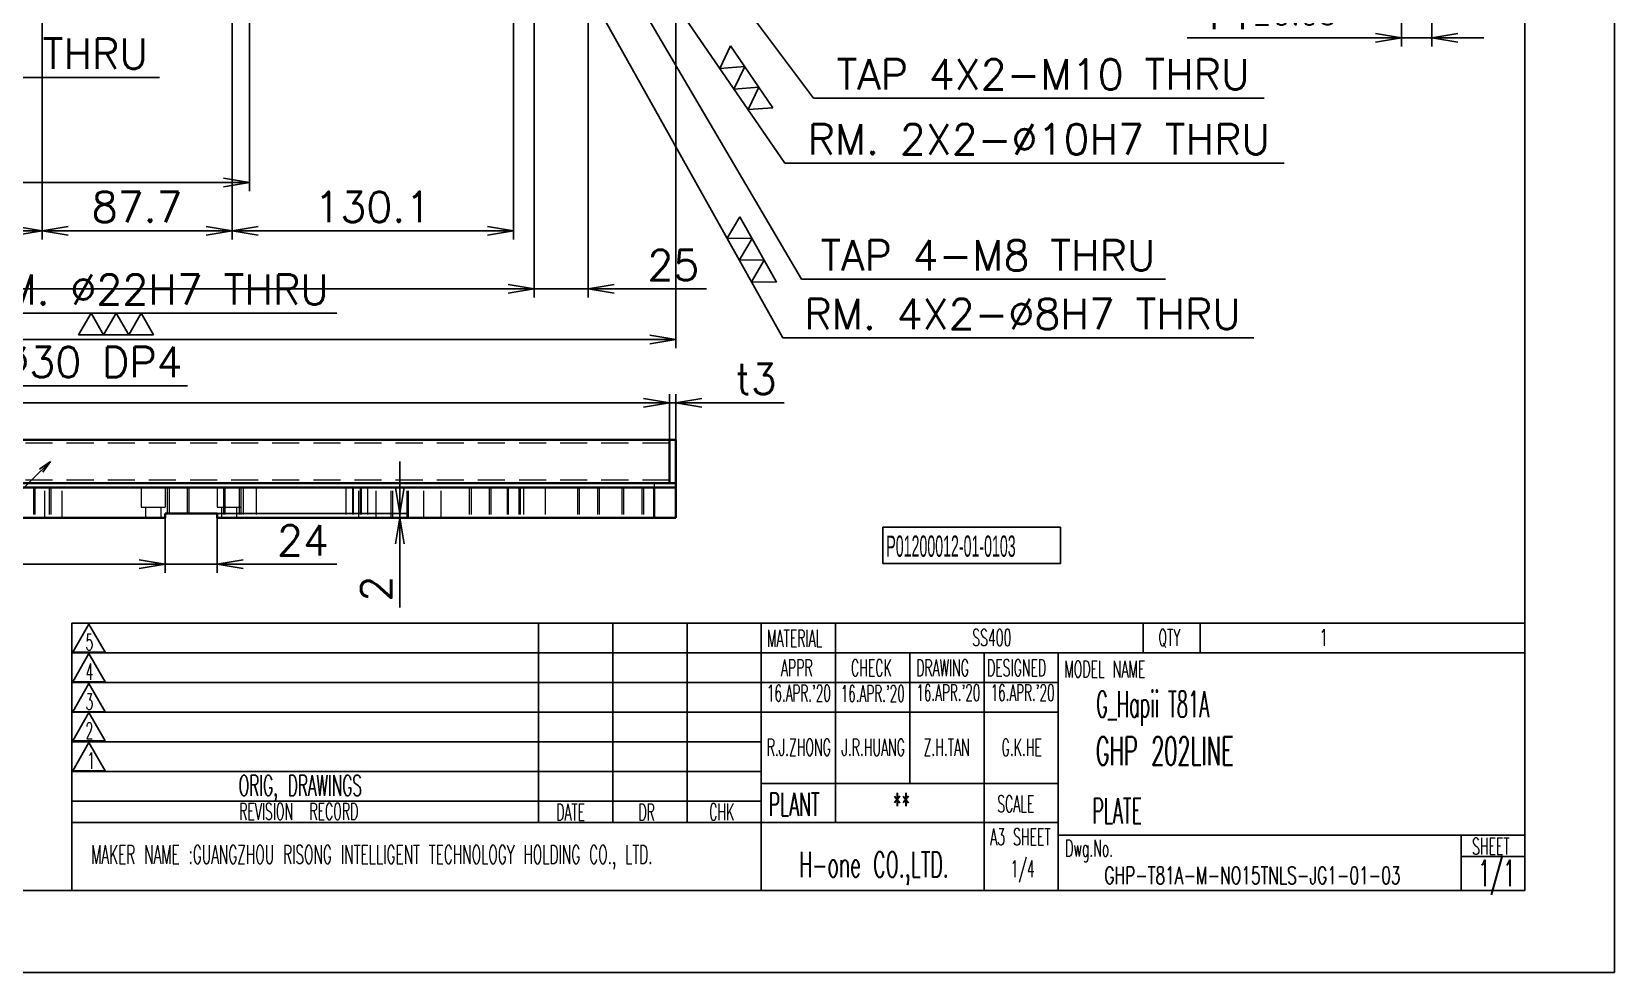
# Model space of a CAD drawing. Header units: millimetres. Extents: x -10155 to 20189, y -25550 to -22580.
# Drawn here: x -218 to 513, y -25548 to -25113 of the extents above; entities that cross this region are included whole.
import ezdxf
from ezdxf.enums import TextEntityAlignment as Align

# ---------------------------------------------------------------- set-up
doc = ezdxf.new("R2010")
doc.units = ezdxf.units.MM
doc.linetypes.add('HIDDEN-HOKUTO', pattern=[3.8, 2.5, -1.3])
doc.layers.add('AM_HID', color=1, linetype='HIDDEN-HOKUTO', lineweight=25)
doc.layers.add('title_frame', color=7, linetype='Continuous')
doc.layers.add('word_dim', color=253, linetype='Continuous')
doc.styles.add('MX_NOTE_STANDARD', font='txt.shx', dxfattribs={"bigfont": 'bigfont.shx'})
doc.styles.get("Standard").update_dxf_attribs({"font": 'romans.shx', "bigfont": 'bigfont.shx'})
doc.dimstyles.new('RS-1-4', dxfattribs={"dimscale": 4, "dimtxt": 3.5, "dimasz": 3, "dimexe": 1, "dimexo": 0, "dimgap": 1, "dimtad": 3, "dimdsep": 46, "dimtxsty": 'Standard', "dimblk1": 'OPEN', "dimblk2": 'OPEN', "dimsah": 1, "dimcen": 0, "dimclrd": 256, "dimclre": 256, "dimclrt": 3, "dimazin": 2, "dimtfac": 1, "dimtmove": 0, "dimatfit": 3, "dimldrblk": 'OPEN', "dimfxl": 0, "dimtolj": 1, "dimtzin": 0, "dimarcsym": 0})
doc.dimstyles.new('STANDARD1-2', dxfattribs={"dimscale": 2, "dimtxt": 3.5, "dimasz": 3, "dimexe": 1, "dimexo": 0, "dimgap": 1, "dimtad": 3, "dimdsep": 46, "dimtxsty": 'Standard', "dimblk1": 'OPEN', "dimblk2": 'OPEN', "dimsah": 1, "dimcen": 0, "dimclrd": 256, "dimclre": 256, "dimclrt": 3, "dimazin": 2, "dimtfac": 1, "dimtmove": 0, "dimatfit": 3, "dimldrblk": 'OPEN', "dimfxl": 0, "dimtolj": 1, "dimlwd": 25, "dimlwe": 25, "dimarcsym": 0})

# ---------------------------------------------------------------- blocks, each defined once
blk = doc.blocks.new('_Open')
at = {"color": 0, "lineweight": -2}
for p, q in [((-1, 0.167), (0, 0)), ((-1, -0.167), (0, 0)), ((0, 0), (-1, 0))]:
    blk.add_line(p, q, dxfattribs=at)
blk = doc.blocks.new('*D208')
at = {"layer": 'DEFPOINTS', "color": 0, "linetype": 'Continuous', "ltscale": 2}
for p in [(-915.32, -25024.46), (79.68, -25024.46), (79.68, -25255.18)]:
    blk.add_point(p, dxfattribs=at)
at = {"layer": 'word_dim', "linetype": 'Continuous', "lineweight": -2, "ltscale": 2}
for p, q in [((-915.32, -25024.46), (-915.32, -25259.18)), ((79.68, -25024.46), (79.68, -25259.18)), ((-903.32, -25255.18), (67.68, -25255.18))]:
    blk.add_line(p, q, dxfattribs=at)
at = {"layer": 'word_dim', "linetype": 'Continuous', "lineweight": -2, "ltscale": 2, "xscale": 12, "yscale": 12, "zscale": 12, "rotation": 180}
blk.add_blockref('_Open', (-915.32, -25255.18), dxfattribs=at)
at = {"layer": 'word_dim', "linetype": 'Continuous', "lineweight": -2, "ltscale": 2, "xscale": 12, "yscale": 12, "zscale": 12}
blk.add_blockref('_Open', (79.68, -25255.18), dxfattribs=at)
at = {"layer": 'word_dim', "color": 3, "linetype": 'Continuous', "ltscale": 2, "insert": (-417.82, -25244.18), "char_height": 14, "attachment_point": 5}
blk.add_mtext('\\A1;995', dxfattribs=at)
blk = doc.blocks.new('*D210')
at = {"layer": 'DEFPOINTS', "color": 0, "linetype": 'Continuous', "ltscale": 2}
for p in [(414.91, -25034.46), (428.91, -25034.46), (428.91, -25115.86)]:
    blk.add_point(p, dxfattribs=at)
at = {"layer": 'word_dim', "linetype": 'Continuous', "lineweight": -2, "ltscale": 2}
for p, q in [((414.91, -25034.46), (414.91, -25119.86)), ((428.91, -25034.46), (428.91, -25119.86)), ((402.91, -25115.86), (315.91, -25115.86)), ((428.91, -25115.86), (414.91, -25115.86)), ((440.91, -25115.86), (452.91, -25115.86))]:
    blk.add_line(p, q, dxfattribs=at)
at = {"layer": 'word_dim', "linetype": 'Continuous', "lineweight": -2, "ltscale": 2, "xscale": 12, "yscale": 12, "zscale": 12}
blk.add_blockref('_Open', (414.91, -25115.86), dxfattribs=at)
at = {"layer": 'word_dim', "linetype": 'Continuous', "lineweight": -2, "ltscale": 2, "xscale": 12, "yscale": 12, "zscale": 12, "rotation": 180}
blk.add_blockref('_Open', (428.91, -25115.86), dxfattribs=at)
at = {"layer": 'word_dim', "color": 3, "linetype": 'Continuous', "ltscale": 2, "insert": (353.41, -25104.86), "char_height": 14, "attachment_point": 5}
blk.add_mtext('\\A1;14{\\H0.715x;%%p0.05}', dxfattribs=at)
blk = doc.blocks.new('*D218')
at = {"layer": 'DEFPOINTS', "color": 0, "linetype": 'Continuous', "ltscale": 2}
for p in [(-861.79, -25011.46), (14.18, -25011.46), (14.18, -25231.88)]:
    blk.add_point(p, dxfattribs=at)
at = {"layer": 'word_dim', "linetype": 'Continuous', "lineweight": -2, "ltscale": 2}
for p, q in [((-861.79, -25011.46), (-861.79, -25235.88)), ((14.18, -25011.46), (14.18, -25235.88)), ((-849.79, -25231.88), (2.18, -25231.88))]:
    blk.add_line(p, q, dxfattribs=at)
at = {"layer": 'word_dim', "linetype": 'Continuous', "lineweight": -2, "ltscale": 2, "xscale": 12, "yscale": 12, "zscale": 12, "rotation": 180}
blk.add_blockref('_Open', (-861.79, -25231.88), dxfattribs=at)
at = {"layer": 'word_dim', "linetype": 'Continuous', "lineweight": -2, "ltscale": 2, "xscale": 12, "yscale": 12, "zscale": 12}
blk.add_blockref('_Open', (14.18, -25231.88), dxfattribs=at)
at = {"layer": 'word_dim', "color": 3, "linetype": 'Continuous', "ltscale": 2, "insert": (-423.8, -25220.88), "char_height": 14, "attachment_point": 5}
blk.add_mtext('\\A1;876{\\H0.715x;%%p0.05}', dxfattribs=at)
blk = doc.blocks.new('*D224')
at = {"layer": 'DEFPOINTS', "color": 0, "linetype": 'Continuous', "ltscale": 2}
for p in [(14.18, -25011.46), (39.18, -25010.4), (39.18, -25231.88)]:
    blk.add_point(p, dxfattribs=at)
at = {"layer": 'word_dim', "linetype": 'Continuous', "lineweight": -2, "ltscale": 2}
for p, q in [((14.18, -25011.46), (14.18, -25235.88)), ((39.18, -25010.4), (39.18, -25235.88)), ((2.18, -25231.88), (-9.82, -25231.88)), ((14.18, -25231.88), (39.18, -25231.88)), ((51.18, -25231.88), (93.85, -25231.88))]:
    blk.add_line(p, q, dxfattribs=at)
at = {"layer": 'word_dim', "linetype": 'Continuous', "lineweight": -2, "ltscale": 2, "xscale": 12, "yscale": 12, "zscale": 12}
blk.add_blockref('_Open', (14.18, -25231.88), dxfattribs=at)
at = {"layer": 'word_dim', "linetype": 'Continuous', "lineweight": -2, "ltscale": 2, "xscale": 12, "yscale": 12, "zscale": 12, "rotation": 180}
blk.add_blockref('_Open', (39.18, -25231.88), dxfattribs=at)
at = {"layer": 'word_dim', "color": 3, "linetype": 'Continuous', "ltscale": 2, "insert": (78.51, -25220.88), "char_height": 14, "attachment_point": 5}
blk.add_mtext('\\A1;25', dxfattribs=at)
blk = doc.blocks.new('*D243')
at = {"layer": 'DEFPOINTS', "color": 0, "linetype": 'Continuous', "ltscale": 2}
for p in [(76.68, -25284.44), (-912.32, -25301.63), (76.68, -25301.63)]:
    blk.add_point(p, dxfattribs=at)
at = {"layer": 'word_dim', "linetype": 'Continuous', "lineweight": -2, "ltscale": 2}
for p, q in [((-912.32, -25301.63), (-912.32, -25280.44)), ((76.68, -25301.63), (76.68, -25280.44)), ((-900.32, -25284.44), (64.68, -25284.44))]:
    blk.add_line(p, q, dxfattribs=at)
at = {"layer": 'word_dim', "linetype": 'Continuous', "lineweight": -2, "ltscale": 2, "xscale": 12, "yscale": 12, "zscale": 12, "rotation": 180}
blk.add_blockref('_Open', (-912.32, -25284.44), dxfattribs=at)
at = {"layer": 'word_dim', "linetype": 'Continuous', "lineweight": -2, "ltscale": 2, "xscale": 12, "yscale": 12, "zscale": 12}
blk.add_blockref('_Open', (76.68, -25284.44), dxfattribs=at)
at = {"layer": 'word_dim', "color": 3, "linetype": 'Continuous', "ltscale": 2, "insert": (-417.82, -25273.44), "char_height": 14, "attachment_point": 5}
blk.add_mtext('\\A1;989', dxfattribs=at)
blk = doc.blocks.new('*D244')
at = {"layer": 'DEFPOINTS', "color": 0, "linetype": 'Continuous', "ltscale": 2}
for p in [(76.68, -25284.44), (76.68, -25301.63), (79.68, -25301.63)]:
    blk.add_point(p, dxfattribs=at)
at = {"layer": 'word_dim', "linetype": 'Continuous', "lineweight": -2, "ltscale": 2}
for p, q in [((76.68, -25301.63), (76.68, -25280.44)), ((79.68, -25301.63), (79.68, -25280.44)), ((64.68, -25284.44), (52.68, -25284.44)), ((76.68, -25284.44), (79.68, -25284.44)), ((91.68, -25284.44), (129.68, -25284.44))]:
    blk.add_line(p, q, dxfattribs=at)
at = {"layer": 'word_dim', "linetype": 'Continuous', "lineweight": -2, "ltscale": 2, "xscale": 12, "yscale": 12, "zscale": 12}
blk.add_blockref('_Open', (76.68, -25284.44), dxfattribs=at)
at = {"layer": 'word_dim', "linetype": 'Continuous', "lineweight": -2, "ltscale": 2, "xscale": 12, "yscale": 12, "zscale": 12, "rotation": 180}
blk.add_blockref('_Open', (79.68, -25284.44), dxfattribs=at)
at = {"layer": 'word_dim', "color": 3, "linetype": 'Continuous', "ltscale": 2, "insert": (116.68, -25273.44), "char_height": 14, "attachment_point": 5}
blk.add_mtext('\\A1;t3', dxfattribs=at)
blk = doc.blocks.new('*D257')
at = {"layer": 'DEFPOINTS', "color": 0, "linetype": 'Continuous', "ltscale": 2}
for p in [(-213.14, -24933.27), (-443.32, -24975.96), (-213.14, -25204.98)]:
    blk.add_point(p, dxfattribs=at)
at = {"layer": 'word_dim', "linetype": 'Continuous', "lineweight": -2, "ltscale": 2}
for p, q in [((-213.14, -24933.27), (-213.14, -25208.98)), ((-443.32, -24975.96), (-443.32, -25208.98)), ((-431.32, -25204.98), (-225.14, -25204.98))]:
    blk.add_line(p, q, dxfattribs=at)
at = {"layer": 'word_dim', "linetype": 'Continuous', "lineweight": -2, "ltscale": 2, "xscale": 12, "yscale": 12, "zscale": 12, "rotation": 180}
blk.add_blockref('_Open', (-443.32, -25204.98), dxfattribs=at)
at = {"layer": 'word_dim', "linetype": 'Continuous', "lineweight": -2, "ltscale": 2, "xscale": 12, "yscale": 12, "zscale": 12}
blk.add_blockref('_Open', (-213.14, -25204.98), dxfattribs=at)
at = {"layer": 'word_dim', "color": 3, "linetype": 'Continuous', "ltscale": 2, "insert": (-328.23, -25193.98), "char_height": 14, "attachment_point": 5}
blk.add_mtext('\\A1;230.2', dxfattribs=at)
blk = doc.blocks.new('*D258')
at = {"layer": 'DEFPOINTS', "color": 0, "linetype": 'Continuous', "ltscale": 2}
for p in [(-213.14, -24933.27), (-125.39, -24956.28), (-125.39, -25204.98)]:
    blk.add_point(p, dxfattribs=at)
at = {"layer": 'word_dim', "linetype": 'Continuous', "lineweight": -2, "ltscale": 2}
for p, q in [((-213.14, -24933.27), (-213.14, -25208.98)), ((-125.39, -24956.28), (-125.39, -25208.98)), ((-201.14, -25204.98), (-137.39, -25204.98))]:
    blk.add_line(p, q, dxfattribs=at)
at = {"layer": 'word_dim', "linetype": 'Continuous', "lineweight": -2, "ltscale": 2, "xscale": 12, "yscale": 12, "zscale": 12, "rotation": 180}
blk.add_blockref('_Open', (-213.14, -25204.98), dxfattribs=at)
at = {"layer": 'word_dim', "linetype": 'Continuous', "lineweight": -2, "ltscale": 2, "xscale": 12, "yscale": 12, "zscale": 12}
blk.add_blockref('_Open', (-125.39, -25204.98), dxfattribs=at)
at = {"layer": 'word_dim', "color": 3, "linetype": 'Continuous', "ltscale": 2, "insert": (-169.27, -25193.98), "char_height": 14, "attachment_point": 5}
blk.add_mtext('\\A1;87.7', dxfattribs=at)
blk = doc.blocks.new('*D259')
at = {"layer": 'DEFPOINTS', "color": 0, "linetype": 'Continuous', "ltscale": 2}
for p in [(4.68, -24876.46), (-125.39, -24956.28), (4.68, -25204.98)]:
    blk.add_point(p, dxfattribs=at)
at = {"layer": 'word_dim', "linetype": 'Continuous', "lineweight": -2, "ltscale": 2}
for p, q in [((4.68, -24876.46), (4.68, -25208.98)), ((-125.39, -24956.28), (-125.39, -25208.98)), ((-113.39, -25204.98), (-7.32, -25204.98))]:
    blk.add_line(p, q, dxfattribs=at)
at = {"layer": 'word_dim', "linetype": 'Continuous', "lineweight": -2, "ltscale": 2, "xscale": 12, "yscale": 12, "zscale": 12, "rotation": 180}
blk.add_blockref('_Open', (-125.39, -25204.98), dxfattribs=at)
at = {"layer": 'word_dim', "linetype": 'Continuous', "lineweight": -2, "ltscale": 2, "xscale": 12, "yscale": 12, "zscale": 12}
blk.add_blockref('_Open', (4.68, -25204.98), dxfattribs=at)
at = {"layer": 'word_dim', "color": 3, "linetype": 'Continuous', "ltscale": 2, "insert": (-60.36, -25193.98), "char_height": 14, "attachment_point": 5}
blk.add_mtext('\\A1;130.1', dxfattribs=at)
blk = doc.blocks.new('*D287')
at = {"layer": 'DEFPOINTS', "color": 0, "linetype": 'Continuous', "ltscale": 2}
for p in [(-669.32, -25337.63), (-156.32, -25337.63), (-156.32, -25359.02)]:
    blk.add_point(p, dxfattribs=at)
at = {"layer": 'word_dim', "linetype": 'Continuous', "lineweight": -2, "ltscale": 2}
for p, q in [((-669.32, -25337.63), (-669.32, -25363.02)), ((-156.32, -25337.63), (-156.32, -25363.02)), ((-657.32, -25359.02), (-168.32, -25359.02))]:
    blk.add_line(p, q, dxfattribs=at)
at = {"layer": 'word_dim', "linetype": 'Continuous', "lineweight": -2, "ltscale": 2, "xscale": 12, "yscale": 12, "zscale": 12, "rotation": 180}
blk.add_blockref('_Open', (-669.32, -25359.02), dxfattribs=at)
at = {"layer": 'word_dim', "linetype": 'Continuous', "lineweight": -2, "ltscale": 2, "xscale": 12, "yscale": 12, "zscale": 12}
blk.add_blockref('_Open', (-156.32, -25359.02), dxfattribs=at)
at = {"layer": 'word_dim', "color": 3, "linetype": 'Continuous', "ltscale": 2, "insert": (-412.82, -25348.02), "char_height": 14, "attachment_point": 5}
blk.add_mtext('\\A1;513', dxfattribs=at)
blk = doc.blocks.new('*D288')
at = {"layer": 'DEFPOINTS', "color": 0, "linetype": 'Continuous', "ltscale": 2}
for p in [(-156.32, -25337.63), (-132.32, -25337.63), (-132.32, -25359.02)]:
    blk.add_point(p, dxfattribs=at)
at = {"layer": 'word_dim', "linetype": 'Continuous', "lineweight": -2, "ltscale": 2}
for p, q in [((-156.32, -25337.63), (-156.32, -25363.02)), ((-132.32, -25337.63), (-132.32, -25363.02)), ((-168.32, -25359.02), (-180.32, -25359.02)), ((-156.32, -25359.02), (-132.32, -25359.02)), ((-120.32, -25359.02), (-76.99, -25359.02))]:
    blk.add_line(p, q, dxfattribs=at)
at = {"layer": 'word_dim', "linetype": 'Continuous', "lineweight": -2, "ltscale": 2, "xscale": 12, "yscale": 12, "zscale": 12}
blk.add_blockref('_Open', (-156.32, -25359.02), dxfattribs=at)
at = {"layer": 'word_dim', "linetype": 'Continuous', "lineweight": -2, "ltscale": 2, "xscale": 12, "yscale": 12, "zscale": 12, "rotation": 180}
blk.add_blockref('_Open', (-132.32, -25359.02), dxfattribs=at)
at = {"layer": 'word_dim', "color": 3, "linetype": 'Continuous', "ltscale": 2, "insert": (-92.65, -25348.02), "char_height": 14, "attachment_point": 5}
blk.add_mtext('\\A1;24', dxfattribs=at)
blk = doc.blocks.new('*D290')
at = {"layer": 'DEFPOINTS', "color": 0, "linetype": 'Continuous', "ltscale": 2}
for p in [(-132.32, -25335.63), (-132.32, -25337.63), (-47.82, -25337.63)]:
    blk.add_point(p, dxfattribs=at)
at = {"layer": 'word_dim', "linetype": 'Continuous', "lineweight": -2, "ltscale": 2}
for p, q in [((-47.82, -25323.63), (-47.82, -25311.63)), ((-132.32, -25335.63), (-43.82, -25335.63)), ((-132.32, -25337.63), (-43.82, -25337.63)), ((-47.82, -25335.63), (-47.82, -25337.63)), ((-47.82, -25349.63), (-47.82, -25378.97))]:
    blk.add_line(p, q, dxfattribs=at)
at = {"layer": 'word_dim', "linetype": 'Continuous', "lineweight": -2, "ltscale": 2, "xscale": 12, "yscale": 12, "zscale": 12}
for p, rotation in [((-47.82, -25335.63), 270), ((-47.82, -25337.63), 90)]:
    blk.add_blockref('_Open', p, dxfattribs=dict(at, rotation=rotation))
at = {"layer": 'word_dim', "color": 3, "linetype": 'Continuous', "ltscale": 2, "insert": (-58.82, -25370.3), "char_height": 14, "attachment_point": 5, "rotation": 90}
blk.add_mtext('\\A1;2', dxfattribs=at)
blk = doc.blocks.new('*D294')
at = {"layer": 'DEFPOINTS', "color": 0, "linetype": 'Continuous', "ltscale": 2}
for p in [(-861.79, -25004.96), (-117.32, -25011.96), (-117.32, -25182.69)]:
    blk.add_point(p, dxfattribs=at)
at = {"layer": 'word_dim', "linetype": 'Continuous', "lineweight": -2, "ltscale": 2}
for p, q in [((-861.79, -25004.96), (-861.79, -25186.69)), ((-117.32, -25011.96), (-117.32, -25186.69)), ((-849.79, -25182.69), (-129.32, -25182.69))]:
    blk.add_line(p, q, dxfattribs=at)
at = {"layer": 'word_dim', "linetype": 'Continuous', "lineweight": -2, "ltscale": 2, "xscale": 12, "yscale": 12, "zscale": 12, "rotation": 180}
blk.add_blockref('_Open', (-861.79, -25182.69), dxfattribs=at)
at = {"layer": 'word_dim', "linetype": 'Continuous', "lineweight": -2, "ltscale": 2, "xscale": 12, "yscale": 12, "zscale": 12}
blk.add_blockref('_Open', (-117.32, -25182.69), dxfattribs=at)
at = {"layer": 'word_dim', "color": 3, "linetype": 'Continuous', "ltscale": 2, "insert": (-489.55, -25171.69), "char_height": 14, "attachment_point": 5}
blk.add_mtext('\\A1;744.5{\\H0.715x;%%p0.05}', dxfattribs=at)
blk = doc.blocks.new('*D735')
at = {"layer": 'DEFPOINTS', "color": 0, "ltscale": 2}
for p in [(11.35, -25000.83), (17.01, -25009.08)]:
    blk.add_point(p, dxfattribs=at)
at = {"layer": 'word_dim', "lineweight": -2, "ltscale": 2}
for p, q in [((129.91, -25173.74), (23.79, -25018.98)), ((360.71, -25173.74), (129.91, -25173.74))]:
    blk.add_line(p, q, dxfattribs=at)
at = {"layer": 'word_dim', "lineweight": -2, "ltscale": 2, "xscale": 12, "yscale": 12, "zscale": 12, "rotation": 124.4367078004422}
blk.add_blockref('_Open', (17.01, -25009.08), dxfattribs=at)
at = {"layer": 'word_dim', "color": 3, "ltscale": 2, "insert": (247.31, -25162.74), "char_height": 14, "attachment_point": 5}
blk.add_mtext('\\A1;RM. 2X2-∅10H7 THRU', dxfattribs=at)
blk = doc.blocks.new('shiage3')
at = {"layer": 'word_dim', "color": 3, "linetype": 'Continuous'}
for p, q in [((-1.44, 2.5), (7.22, 2.5)), ((0, 0), (-1.44, 2.5)), ((1.44, 2.5), (0, 0)), ((2.89, 0), (1.44, 2.5)), ((4.33, 2.5), (2.89, 0)), ((5.77, 0), (4.33, 2.5)), ((7.22, 2.5), (5.77, 0))]:
    blk.add_line(p, q, dxfattribs=at)
blk = doc.blocks.new('*D736')
at = {"layer": 'DEFPOINTS', "color": 0, "ltscale": 2}
for p in [(36.18, -25000.95), (42.18, -25008.96)]:
    blk.add_point(p, dxfattribs=at)
at = {"layer": 'word_dim', "lineweight": -2, "ltscale": 2}
for p, q in [((143.2, -25143.8), (49.37, -25018.56)), ((351.34, -25143.8), (143.2, -25143.8))]:
    blk.add_line(p, q, dxfattribs=at)
at = {"layer": 'word_dim', "lineweight": -2, "ltscale": 2, "xscale": 12, "yscale": 12, "zscale": 12, "rotation": 126.8403573923334}
blk.add_blockref('_Open', (42.18, -25008.96), dxfattribs=at)
at = {"layer": 'word_dim', "color": 3, "ltscale": 2, "insert": (249.27, -25132.8), "char_height": 14, "attachment_point": 5}
blk.add_mtext('\\A1;TAP 4X2-M10 THRU', dxfattribs=at)
blk = doc.blocks.new('*D747')
at = {"layer": 'DEFPOINTS', "color": 0, "ltscale": 2}
for p in [(-64.77, -24908.47), (-60.86, -24915.45)]:
    blk.add_point(p, dxfattribs=at)
at = {"layer": 'word_dim', "lineweight": -2, "ltscale": 2}
for p, q in [((129.11, -25254.47), (-55, -24925.91)), ((346.58, -25254.47), (129.11, -25254.47))]:
    blk.add_line(p, q, dxfattribs=at)
at = {"layer": 'word_dim', "lineweight": -2, "ltscale": 2, "xscale": 12, "yscale": 12, "zscale": 12, "rotation": 119.2642283778496}
blk.add_blockref('_Open', (-60.86, -24915.45), dxfattribs=at)
at = {"layer": 'word_dim', "color": 3, "ltscale": 2, "insert": (239.84, -25243.47), "char_height": 14, "attachment_point": 5}
blk.add_mtext('\\A1;RM. 4X2-∅8H7 THRU', dxfattribs=at)
blk = doc.blocks.new('*D748')
at = {"layer": 'DEFPOINTS', "color": 0, "ltscale": 2}
for p in [(-49.85, -24908.51), (-45.79, -24915.4)]:
    blk.add_point(p, dxfattribs=at)
at = {"layer": 'word_dim', "lineweight": -2, "ltscale": 2}
for p, q in [((137.73, -25227.38), (-39.71, -24925.75)), ((305.86, -25227.38), (137.73, -25227.38))]:
    blk.add_line(p, q, dxfattribs=at)
at = {"layer": 'word_dim', "lineweight": -2, "ltscale": 2, "xscale": 12, "yscale": 12, "zscale": 12, "rotation": 120.4666129611413}
blk.add_blockref('_Open', (-45.79, -24915.4), dxfattribs=at)
at = {"layer": 'word_dim', "color": 3, "ltscale": 2, "insert": (223.8, -25216.38), "char_height": 14, "attachment_point": 5}
blk.add_mtext('\\A1;TAP 4-M8 THRU', dxfattribs=at)
blk = doc.blocks.new('*D749')
at = {"layer": 'DEFPOINTS', "color": 0, "ltscale": 2}
for p in [(-379.29, -25008.18), (-376.35, -25017.73)]:
    blk.add_point(p, dxfattribs=at)
at = {"layer": 'word_dim', "lineweight": -2, "ltscale": 2}
for p, q in [((-340.41, -25134.27), (-372.81, -25029.2)), ((-158.95, -25134.27), (-340.41, -25134.27))]:
    blk.add_line(p, q, dxfattribs=at)
at = {"layer": 'word_dim', "lineweight": -2, "ltscale": 2, "xscale": 12, "yscale": 12, "zscale": 12, "rotation": 107.1362103417136}
blk.add_blockref('_Open', (-376.35, -25017.73), dxfattribs=at)
at = {"layer": 'word_dim', "color": 3, "ltscale": 2, "insert": (-247.68, -25123.27), "char_height": 14, "attachment_point": 5}
blk.add_mtext('\\A1;TAP 6-M10 THRU', dxfattribs=at)
blk = doc.blocks.new('*D827')
at = {"layer": 'DEFPOINTS', "color": 0, "linetype": 'Continuous', "ltscale": 2}
for p in [(-344.26, -25002.51), (-337.38, -25023.41)]:
    blk.add_point(p, dxfattribs=at)
at = {"layer": 'word_dim', "linetype": 'Continuous', "lineweight": -2, "ltscale": 2}
for p, q in [((-265.1, -25243.14), (-333.63, -25034.8)), ((-76.97, -25243.14), (-265.1, -25243.14))]:
    blk.add_line(p, q, dxfattribs=at)
at = {"layer": 'word_dim', "linetype": 'Continuous', "lineweight": -2, "ltscale": 2, "xscale": 12, "yscale": 12, "zscale": 12, "rotation": 108.2090477304179}
blk.add_blockref('_Open', (-337.38, -25023.41), dxfattribs=at)
at = {"layer": 'word_dim', "color": 3, "linetype": 'Continuous', "ltscale": 2, "insert": (-161.7, -25232.14), "char_height": 14, "attachment_point": 5}
blk.add_mtext('\\A1;RM. ∅22H7 THRU', dxfattribs=at)
blk = doc.blocks.new('*D828')
at = {"layer": 'DEFPOINTS', "color": 0, "linetype": 'Continuous', "ltscale": 2}
for p in [(-343.2, -24998.15), (-338.44, -25027.77)]:
    blk.add_point(p, dxfattribs=at)
at = {"layer": 'word_dim', "linetype": 'Continuous', "lineweight": -2, "ltscale": 2}
for p, q in [((-298.45, -25276.69), (-336.54, -25039.61)), ((-145.99, -25276.69), (-298.45, -25276.69))]:
    blk.add_line(p, q, dxfattribs=at)
at = {"layer": 'word_dim', "linetype": 'Continuous', "lineweight": -2, "ltscale": 2, "xscale": 12, "yscale": 12, "zscale": 12, "rotation": 99.1263310642704}
blk.add_blockref('_Open', (-338.44, -25027.77), dxfattribs=at)
at = {"layer": 'word_dim', "color": 3, "linetype": 'Continuous', "ltscale": 2, "insert": (-210.05, -25265.69), "char_height": 14, "attachment_point": 5}
blk.add_mtext('\\A1;DR. ∅30 DP4', dxfattribs=at)

msp = doc.modelspace()

# ---------------------------------------------------------------- linework, layer by layer
at = {"color": 7, "lineweight": 35}
for p, q in [((76.681, -25301.635), (-912.319, -25301.635)), ((79.681, -25321.635), (-915.319, -25321.635)), ((76.681, -25321.635), (-912.319, -25321.635)), ((-250.319, -25323.635), (69.681, -25323.635)), ((-250.319, -25337.635), (-156.319, -25337.635)), ((-156.319, -25335.635), (-132.319, -25335.635)), ((-132.319, -25337.635), (69.681, -25337.635))]:
    msp.add_line(p, q, dxfattribs=at)
at = {"color": 7, "lineweight": 35, "ltscale": 0.075}
for p, q in [((76.681, -25301.635), (76.681, -25304.635)), ((76.681, -25301.635), (79.681, -25301.635)), ((76.681, -25304.635), (76.681, -25301.635)), ((79.681, -25304.635), (79.681, -25301.635)), ((76.681, -25318.635), (76.681, -25321.635)), ((76.681, -25321.635), (76.681, -25318.635)), ((79.681, -25321.635), (79.681, -25318.635)), ((76.681, -25321.635), (79.681, -25321.635))]:
    msp.add_line(p, q, dxfattribs=at)
at = {"color": 7, "lineweight": 35, "ltscale": 0.35}
for p, q in [((76.681, -25318.635), (76.681, -25304.635)), ((76.681, -25318.635), (76.681, -25304.635)), ((79.681, -25318.635), (79.681, -25304.635)), ((69.681, -25337.635), (69.681, -25323.635)), ((79.681, -25337.635), (79.681, -25323.635))]:
    msp.add_line(p, q, dxfattribs=at)
at = {"color": 7, "lineweight": 35, "ltscale": 0.25}
for p, q in [((69.681, -25323.635), (79.681, -25323.635)), ((79.681, -25337.635), (69.681, -25337.635))]:
    msp.add_line(p, q, dxfattribs=at)
at = {"color": 7, "lineweight": 35, "ltscale": 0.05}
for p, q in [((79.681, -25323.635), (79.681, -25321.635)), ((-156.319, -25337.635), (-156.319, -25335.635)), ((-132.319, -25337.635), (-132.319, -25335.635))]:
    msp.add_line(p, q, dxfattribs=at)
at = {"layer": 'AM_HID', "color": 1, "lineweight": 13, "ltscale": 5}
for p, q in [((76.681, -25303.135), (-912.319, -25303.135)), ((76.681, -25320.135), (-912.319, -25320.135)), ((-217.142, -25323.635), (-217.142, -25337.635)), ((-217.142, -25323.635), (-217.142, -25337.635)), ((-216.466, -25323.635), (-216.466, -25337.635)), ((-216.466, -25323.635), (-216.466, -25337.635)), ((-211.819, -25337.635), (-211.819, -25323.635)), ((-209.819, -25323.635), (-209.819, -25337.635)), ((-209.819, -25323.635), (-209.819, -25337.635)), ((-209.142, -25323.635), (-209.142, -25337.635)), ((-209.142, -25323.635), (-209.142, -25337.635)), ((-203.819, -25337.635), (-203.819, -25323.635)), ((-167.319, -25323.635), (-167.319, -25332.635)), ((-167.319, -25323.635), (-167.319, -25332.635)), ((-167.319, -25323.635), (-167.319, -25332.635)), ((-167.319, -25323.635), (-167.319, -25332.635)), ((-156.319, -25323.635), (-156.319, -25332.635)), ((-156.319, -25323.635), (-156.319, -25332.635)), ((-156.319, -25323.635), (-156.319, -25332.635)), ((-156.319, -25323.635), (-156.319, -25332.635)), ((-155.319, -25323.635), (-155.319, -25335.635)), ((-154.507, -25323.635), (-154.507, -25335.635)), ((-146.131, -25323.635), (-146.131, -25335.635)), ((-145.319, -25323.635), (-145.319, -25335.635)), ((-132.319, -25323.635), (-132.319, -25332.635)), ((-132.319, -25323.635), (-132.319, -25332.635)), ((-132.319, -25323.635), (-132.319, -25332.635)), ((-132.319, -25323.635), (-132.319, -25332.635)), ((-129.394, -25323.635), (-129.394, -25337.635)), ((-129.394, -25323.635), (-129.394, -25337.635)), ((-129.394, -25323.635), (-129.394, -25337.635)), ((-129.394, -25323.635), (-129.394, -25337.635)), ((-128.718, -25323.635), (-128.718, -25337.635)), ((-128.718, -25323.635), (-128.718, -25337.635)), ((-128.718, -25323.635), (-128.718, -25337.635)), ((-128.718, -25323.635), (-128.718, -25337.635)), ((-122.071, -25323.635), (-122.071, -25337.635)), ((-122.071, -25323.635), (-122.071, -25337.635)), ((-122.071, -25323.635), (-122.071, -25337.635)), ((-122.071, -25323.635), (-122.071, -25337.635)), ((-121.394, -25323.635), (-121.394, -25337.635)), ((-121.394, -25323.635), (-121.394, -25337.635)), ((-121.394, -25323.635), (-121.394, -25337.635)), ((-121.394, -25323.635), (-121.394, -25337.635)), ((-121.319, -25323.635), (-121.319, -25332.635)), ((-121.319, -25323.635), (-121.319, -25332.635)), ((-121.319, -25323.635), (-121.319, -25332.635)), ((-121.319, -25323.635), (-121.319, -25332.635)), ((-120.319, -25323.635), (-120.319, -25337.635)), ((-120.319, -25323.635), (-120.319, -25337.635)), ((-120.319, -25323.635), (-120.319, -25337.635)), ((-120.319, -25323.635), (-120.319, -25337.635)), ((-114.319, -25323.635), (-114.319, -25337.635)), ((-114.319, -25323.635), (-114.319, -25337.635)), ((-114.319, -25323.635), (-114.319, -25337.635)), ((-114.319, -25323.635), (-114.319, -25337.635)), ((-72.819, -25323.635), (-72.819, -25337.635)), ((-72.819, -25323.635), (-72.819, -25337.635)), ((-69.819, -25323.635), (-69.819, -25337.635)), ((-69.819, -25323.635), (-69.819, -25337.635)), ((-69.819, -25323.635), (-69.819, -25337.635)), ((-69.819, -25323.635), (-69.819, -25337.635)), ((-69.819, -25323.635), (-69.819, -25337.635)), ((-69.819, -25323.635), (-69.819, -25337.635)), ((-69.44, -25323.635), (-69.44, -25337.635)), ((-69.44, -25323.635), (-69.44, -25337.635)), ((-69.44, -25323.635), (-69.44, -25337.635)), ((-69.44, -25323.635), (-69.44, -25337.635)), ((-66.819, -25337.635), (-66.819, -25323.635)), ((-66.198, -25323.635), (-66.198, -25337.635)), ((-66.198, -25323.635), (-66.198, -25337.635)), ((-66.198, -25323.635), (-66.198, -25337.635)), ((-66.198, -25323.635), (-66.198, -25337.635)), ((-65.819, -25323.635), (-65.819, -25337.635)), ((-65.819, -25323.635), (-65.819, -25337.635)), ((-65.819, -25323.635), (-65.819, -25337.635)), ((-65.819, -25323.635), (-65.819, -25337.635)), ((-65.819, -25323.635), (-65.819, -25337.635)), ((-65.819, -25323.635), (-65.819, -25337.635)), ((-62.819, -25323.635), (-62.819, -25337.635)), ((-62.819, -25323.635), (-62.819, -25337.635)), ((-58.819, -25337.635), (-58.819, -25323.635)), ((-51.819, -25337.635), (-51.819, -25323.635)), ((-51.143, -25337.635), (-51.143, -25323.635)), ((-44.496, -25337.635), (-44.496, -25323.635)), ((-43.819, -25337.635), (-43.819, -25323.635)), ((-36.819, -25337.635), (-36.819, -25323.635)), ((-28.819, -25337.635), (-28.819, -25323.635)), ((-15.819, -25323.635), (-15.819, -25337.635)), ((-15.819, -25323.635), (-15.819, -25337.635)), ((-15.007, -25323.635), (-15.007, -25337.635)), ((-15.007, -25323.635), (-15.007, -25337.635)), ((-6.631, -25323.635), (-6.631, -25337.635)), ((-6.631, -25323.635), (-6.631, -25337.635)), ((-5.819, -25323.635), (-5.819, -25337.635)), ((-5.819, -25323.635), (-5.819, -25337.635)), ((1.681, -25323.635), (1.681, -25337.635)), ((1.681, -25323.635), (1.681, -25337.635)), ((2.222, -25323.635), (2.222, -25337.635)), ((2.222, -25323.635), (2.222, -25337.635)), ((7.139, -25323.635), (7.139, -25337.635)), ((7.139, -25323.635), (7.139, -25337.635)), ((7.681, -25323.635), (7.681, -25337.635)), ((7.681, -25323.635), (7.681, -25337.635)), ((9.181, -25323.635), (9.181, -25337.635)), ((9.181, -25323.635), (9.181, -25337.635)), ((19.181, -25323.635), (19.181, -25337.635)), ((19.181, -25323.635), (19.181, -25337.635)), ((34.181, -25323.635), (34.181, -25337.635)), ((34.181, -25323.635), (34.181, -25337.635)), ((34.993, -25323.635), (34.993, -25337.635)), ((34.993, -25323.635), (34.993, -25337.635)), ((43.369, -25323.635), (43.369, -25337.635)), ((43.369, -25323.635), (43.369, -25337.635)), ((44.181, -25323.635), (44.181, -25337.635)), ((44.181, -25323.635), (44.181, -25337.635)), ((54.681, -25323.635), (54.681, -25337.635)), ((55.493, -25323.635), (55.493, -25337.635)), ((63.869, -25323.635), (63.869, -25337.635)), ((64.681, -25323.635), (64.681, -25337.635)), ((69.681, -25321.635), (69.681, -25337.635)), ((-167.319, -25332.635), (-156.993, -25332.635)), ((-165.319, -25332.635), (-165.319, -25337.635)), ((-165.319, -25332.635), (-165.319, -25337.635)), ((-165.319, -25332.635), (-165.319, -25337.635)), ((-165.319, -25332.635), (-165.319, -25337.635)), ((-158.319, -25332.635), (-158.319, -25337.635)), ((-158.319, -25332.635), (-158.319, -25337.635)), ((-158.319, -25332.635), (-158.319, -25337.635)), ((-158.319, -25332.635), (-158.319, -25337.635)), ((-156.993, -25332.635), (-156.319, -25332.635)), ((-132.319, -25332.635), (-121.993, -25332.635)), ((-130.319, -25332.635), (-130.319, -25337.635)), ((-130.319, -25332.635), (-130.319, -25337.635)), ((-130.319, -25332.635), (-130.319, -25337.635)), ((-130.319, -25332.635), (-130.319, -25337.635)), ((-123.319, -25332.635), (-123.319, -25337.635)), ((-123.319, -25332.635), (-123.319, -25337.635)), ((-123.319, -25332.635), (-123.319, -25337.635)), ((-123.319, -25332.635), (-123.319, -25337.635)), ((-121.993, -25332.635), (-121.319, -25332.635))]:
    msp.add_line(p, q, dxfattribs=at)
at = {"layer": 'title_frame'}
for p, q in [((175.201, -25341.945), (257.312, -25341.945)), ((175.201, -25358.746), (175.201, -25341.945)), ((257.312, -25341.945), (257.312, -25358.746)), ((257.312, -25358.746), (175.201, -25358.746)), ((-199.411, -25509.685), (-199.411, -25386.205)), ((-199.411, -25386.205), (16.189, -25386.205)), ((119.089, -25386.205), (-199.411, -25386.205)), ((16.189, -25478.325), (16.189, -25386.205)), ((50.489, -25478.325), (50.489, -25386.205)), ((50.489, -25478.325), (50.489, -25386.205)), ((84.789, -25478.325), (84.789, -25386.205)), ((84.789, -25478.325), (84.789, -25386.205)), ((119.089, -25386.205), (119.089, -25399.925)), ((119.089, -25386.205), (119.089, -25509.685)), ((119.089, -25386.205), (119.089, -25509.685)), ((119.089, -25478.325), (119.089, -25386.205)), ((119.089, -25386.205), (471.889, -25386.205)), ((153.389, -25478.325), (153.389, -25386.205)), ((295.489, -25386.205), (295.489, -25399.925)), ((321.779, -25386.205), (321.779, -25399.925)), ((-191.491, -25386.689), (-199.009, -25399.712)), ((-183.972, -25399.712), (-191.491, -25386.689)), ((16.189, -25399.925), (-199.411, -25399.925)), ((119.089, -25399.925), (-199.411, -25399.925)), ((-199.009, -25399.712), (-183.972, -25399.712)), ((-191.491, -25400.32), (-199.009, -25413.343)), ((-183.972, -25413.343), (-191.491, -25400.32)), ((119.089, -25399.925), (471.889, -25399.925)), ((187.689, -25460.306), (187.689, -25399.925)), ((221.989, -25509.685), (221.989, -25399.925)), ((256.289, -25509.685), (256.289, -25399.925)), ((16.189, -25413.645), (-199.411, -25413.645)), ((119.089, -25413.645), (-199.411, -25413.645)), ((-199.009, -25413.343), (-183.972, -25413.343)), ((-191.491, -25414.156), (-199.009, -25427.178)), ((-183.972, -25427.178), (-191.491, -25414.156)), ((256.289, -25413.645), (119.089, -25413.645)), ((16.189, -25427.365), (-199.411, -25427.365)), ((119.089, -25427.365), (-199.411, -25427.365)), ((-199.009, -25427.178), (-183.972, -25427.178)), ((-191.491, -25427.535), (-199.009, -25440.558)), ((-183.972, -25440.558), (-191.491, -25427.535)), ((256.289, -25427.365), (119.089, -25427.365)), ((16.189, -25441.085), (-199.411, -25441.085)), ((119.089, -25441.085), (-199.411, -25441.085)), ((-199.009, -25440.558), (-183.972, -25440.558)), ((-191.491, -25441.371), (-199.009, -25454.394)), ((-183.972, -25454.394), (-191.491, -25441.371)), ((16.189, -25454.805), (-199.411, -25454.805)), ((119.089, -25454.805), (-199.411, -25454.805)), ((-199.009, -25454.394), (-183.972, -25454.394)), ((119.089, -25460.306), (256.289, -25460.306)), ((16.189, -25468.525), (-199.411, -25468.525)), ((119.089, -25468.525), (-199.411, -25468.525)), ((119.089, -25478.325), (-199.411, -25478.325)), ((256.289, -25478.325), (119.089, -25478.325)), ((256.289, -25484.205), (471.889, -25484.205)), ((442.489, -25484.205), (442.489, -25509.685)), ((442.489, -25494.005), (471.889, -25494.005)), ((471.889, -25509.685), (256.289, -25509.685))]:
    msp.add_line(p, q, dxfattribs=at)
at = {"layer": 'title_frame', "color": 4}
msp.add_lwpolyline([(513.189, -24359.535), (-1166.811, -24359.535), (-1166.811, -25547.535), (513.189, -25547.535)], close=True, dxfattribs=at)
at = {"layer": 'title_frame'}
msp.add_lwpolyline([(-1125.511, -24397.385), (471.889, -24397.385), (471.889, -25509.685), (-1125.511, -25509.685)], close=True, dxfattribs=at)

# ---------------------------------------------------------------- block references
at = {"layer": 'word_dim', "color": 3, "ltscale": 2, "yscale": 4, "zscale": 4}
for p, xscale, rotation in [((99.924, -25130.009), 4.000000000000001, 304.4367078004501), ((103.307, -25208.422), 3.999999999999998, 299.2642283778482)]:
    msp.add_blockref('shiage3', p, dxfattribs=dict(at, xscale=xscale, rotation=rotation))
at = {"layer": 'word_dim', "color": 3, "linetype": 'Continuous', "ltscale": 2, "xscale": 4, "yscale": 4, "zscale": 4, "rotation": 180}
msp.add_blockref('shiage3', (-167.395, -25243.139), dxfattribs=at)

# ---------------------------------------------------------------- texts
at = {"linetype": 'Continuous', "insert": (273.798, -25425.605), "char_height": 12, "width": 203.6, "attachment_point": 4}
msp.add_mtext('{\\W0.5;\\C3;G_Hapii T81A}', dxfattribs=at)
at = {"color": 3, "linetype": 'Continuous', "insert": (277.584, -25498.758), "char_height": 8, "width": 185.65687, "attachment_point": 1}
msp.add_mtext('{\\W0.65;GHP-T81A-M-NO15TNLS-JG1-01-03}', dxfattribs=at)
at = {"layer": 'title_frame', "color": 3, "style": 'MX_NOTE_STANDARD'}
for s, height, width, p in [('5', 7.519, 0.545, (-193.07, -25398.827)), ('MATERIAL', 7.7334, 0.545, (121.778, -25397.132)), ('SS400', 7.7334, 0.545, (216.582, -25396.796)), ('QTY', 7.7334, 0.545, (302.582, -25396.796)), ('1', 7.733, 0.545, (377.093, -25396.796)), ('4', 7.519, 0.545, (-193.07, -25412.458)), ('APPR', 7.7334, 0.545, (128.16, -25410.739)), ('CHECK', 7.7334, 0.545, (160.544, -25410.739)), ('DRAWING', 7.7334, 0.545, (190.622, -25410.739)), ('DESIGNED', 7.7334, 0.545, (223.388, -25410.739)), ('MODEL NAME', 7.7334, 0.545, (259.101, -25411.328)), ("16.APR.'20", 7.6, 0.5341, (121.678, -25422.39)), ("16.APR.'20", 7.6, 0.5341, (155.791, -25422.564)), ("16.APR.'20", 7.6, 0.5341, (190.722, -25422.126)), ("16.APR.'20", 7.6, 0.5341, (225.022, -25422.126)), ('3', 7.519, 0.545, (-193.07, -25426.294)), ('2', 7.519, 0.545, (-193.07, -25439.674)), ('GHP 202LINE', 13.2, 0.5341, (273.644, -25451.881)), ('1', 7.519, 0.545, (-192.285, -25453.51)), ('ORIG, DRAWINGS', 9.4519, 0.545, (-122.316, -25465.931)), ('PLANT', 10.7408, 0.545, (122.433, -25475.31)), ('**', 10.7408, 0.545, (179.861, -25475.31)), ('SCALE', 7.7334, 0.545, (228.091, -25473.547)), ('REVISION  RECORD', 7.73338, 0.545, (-122.116, -25477.056)), ('DATE', 7.7334, 0.545, (24.338, -25477.376)), ('DR', 7.7334, 0.545, (62.314, -25477.417)), ('CHK', 7.7334, 0.545, (95.021, -25477.286)), ('PLATE', 11.76, 0.5, (271.989, -25478.85)), ('A3 SHEET', 7.7334, 0.545, (224.807, -25488.817)), ('Dwg.No.', 7.7334, 0.545, (259.445, -25494.093)), ('SHEET', 7.7334, 0.545, (447.449, -25493.176)), ('MAKER NAME :GUANGZHOU RISONG INTELLIGENT TECHNOLOGY HOLDING CO., LTD.', 8.64, 0.5341, (-190.515, -25497.42)), ('H-one CO.,LTD.', 11.76, 0.545, (136.513, -25503.612)), ('1/4', 7.7334, 0.545, (234.214, -25503.535)), ('1/1', 12, 0.5341, (450.316, -25507.782))]:
    msp.add_text(s, height=height, dxfattribs=dict(at, width=width)).set_placement(p)
at = {"layer": 'title_frame', "color": 3, "style": 'MX_NOTE_STANDARD', "width": 0.5341}
for s, p in [('R.J.ZHONG', (136.417, -25449.867)), ('J.R.HUANG', (170.797, -25449.953)), ('Z.H.TAN', (204.715, -25449.94)), ('G.K.HE', (239.397, -25449.953))]:
    msp.add_text(s, height=7.8912, dxfattribs=at).set_placement(p, align=Align.BOTTOM_CENTER)
at = {"layer": 'title_frame', "color": 3, "insert": (176.854, -25345.77), "char_height": 9.8, "width": 16.44281, "attachment_point": 1, "style": 'MX_NOTE_STANDARD'}
msp.add_mtext('{\\f3 of 9 Barcode|b0|i0|c0|p82;\\W0.5;P01200012-\\f3 of 9 Barcode|b0|i0|c134|p82;01-0103}', dxfattribs=at)

# ---------------------------------------------------------------- dimensions: what is measured, and where the dimension line sits
at = {"layer": 'word_dim', "linetype": 'Continuous', "ltscale": 2}
for base, p1, p2, override, picture, middle in [((4.681, -25204.983), (-125.394, -24956.282), (4.681, -24876.456), {"dimdec": 1}, '*D259', (-60.357, -25193.983)), ((-213.142, -25204.983), (-443.319, -24975.956), (-213.142, -24933.269), {"dimdec": 1}, '*D257', (-328.231, -25193.983)), ((-125.394, -25204.983), (-213.142, -24933.269), (-125.394, -24956.282), {"dimdec": 1}, '*D258', (-169.268, -25193.983)), ((-156.319, -25359.017), (-669.319, -25337.635), (-156.319, -25337.635), {"dimtmove": 1}, '*D287', (-412.819, -25348.017))]:
    dim = msp.add_linear_dim(base=base, p1=p1, p2=p2, dimstyle='RS-1-4', override=override, dxfattribs=at)
    dim.commit()
    dim.dimension.update_dxf_attribs({"geometry": picture, "text_midpoint": middle})
at = {"layer": 'word_dim', "color": 3, "ltscale": 2}
for p1, p2, text, picture, middle in [((-64.775, -24908.467), (-60.864, -24915.446), 'RM. 4X2-<>H7 THRU', '*D747', (239.842, -25254.468)), ((-379.292, -25008.178), (-376.346, -25017.734), 'TAP 6-M10 THRU', '*D749', (-247.682, -25134.268))]:
    dim = msp.add_diameter_dim_2p(p1=p1, p2=p2, text=text, dimstyle='RS-1-4', override={"dimtoh": 1, "dimtofl": 0}, dxfattribs=at)
    dim.commit()
    dim.dimension.update_dxf_attribs({"geometry": picture, "text_midpoint": middle, "dimtype": 163})
at = {"layer": 'word_dim', "ltscale": 2}
for p1, p2, text, picture, middle in [((-49.847, -24908.508), (-45.791, -24915.404), 'TAP 4-M8 THRU', '*D748', (223.796, -25227.376)), ((11.354, -25000.832), (17.009, -25009.08), 'RM. 2X2-<>H7 THRU', '*D735', (247.308, -25173.738)), ((36.183, -25000.954), (42.179, -25008.957), 'TAP 4X2-M10 THRU', '*D736', (249.271, -25143.803))]:
    dim = msp.add_diameter_dim_2p(p1=p1, p2=p2, text=text, dimstyle='RS-1-4', override={"dimtoh": 1, "dimtofl": 0}, dxfattribs=at)
    dim.commit()
    dim.dimension.update_dxf_attribs({"geometry": picture, "text_midpoint": middle, "dimtype": 163})
at = {"layer": 'word_dim', "linetype": 'Continuous', "ltscale": 2}
for p1, p2, text, picture, middle in [((-343.198, -24998.146), (-338.44, -25027.766), 'DR. <> DP4', '*D828', (-210.052, -25276.686)), ((-344.257, -25002.507), (-337.382, -25023.405), 'RM. <>H7 THRU', '*D827', (-161.699, -25243.139))]:
    dim = msp.add_diameter_dim_2p(p1=p1, p2=p2, text=text, dimstyle='RS-1-4', override={"dimtoh": 1, "dimtofl": 0}, dxfattribs=at)
    dim.commit()
    dim.dimension.update_dxf_attribs({"geometry": picture, "text_midpoint": middle, "dimtype": 163})
dim = msp.add_linear_dim(base=(-117.319, -25182.69), p1=(-861.789, -25004.956), p2=(-117.319, -25011.956), text='<>{\\H0.715x;%%p0.05}', dimstyle='RS-1-4', override={"dimdec": 1}, dxfattribs=at)
dim.commit()
dim.dimension.update_dxf_attribs({"geometry": '*D294', "text_midpoint": (-489.554, -25182.69), "dimtype": 160})
dim = msp.add_linear_dim(base=(14.181, -25231.88), p1=(-861.789, -25011.456), p2=(14.181, -25011.456), text='<>{\\H0.715x;%%p0.05}', dimstyle='RS-1-4', override={"dimdec": 1}, dxfattribs=at)
dim.commit()
dim.dimension.update_dxf_attribs({"geometry": '*D218', "text_midpoint": (-423.804, -25220.88)})
for base, p1, p2, picture, middle in [((39.181, -25231.88), (14.181, -25011.456), (39.181, -25010.4), '*D224', (78.515, -25220.88)), ((79.681, -25255.184), (-915.319, -25024.456), (79.681, -25024.456), '*D208', (-417.819, -25244.184)), ((76.681, -25284.445), (-912.319, -25301.635), (76.681, -25301.635), '*D243', (-417.819, -25273.445)), ((-132.319, -25359.017), (-156.319, -25337.635), (-132.319, -25337.635), '*D288', (-92.653, -25348.017))]:
    dim = msp.add_linear_dim(base=base, p1=p1, p2=p2, dimstyle='RS-1-4', dxfattribs=at)
    dim.commit()
    dim.dimension.update_dxf_attribs({"geometry": picture, "text_midpoint": middle})
for base, p1, p2, text, picture, middle in [((428.91, -25115.865), (414.91, -25034.456), (428.91, -25034.456), '<>{\\H0.715x;%%p0.05}', '*D210', (353.412, -25115.865)), ((76.681, -25284.445), (79.681, -25301.635), (76.681, -25301.635), 't<>', '*D244', (116.681, -25284.445))]:
    dim = msp.add_linear_dim(base=base, p1=p1, p2=p2, text=text, dimstyle='RS-1-4', dxfattribs=at)
    dim.commit()
    dim.dimension.update_dxf_attribs({"geometry": picture, "text_midpoint": middle, "dimtype": 160})
dim = msp.add_linear_dim(base=(-47.822, -25337.635), p1=(-132.319, -25335.635), p2=(-132.319, -25337.635), angle=90, dimstyle='RS-1-4', dxfattribs=at)
dim.commit()
dim.dimension.update_dxf_attribs({"geometry": '*D290', "text_midpoint": (-58.822, -25370.301)})

# ---------------------------------------------------------------- leaders
at = {"layer": 'word_dim', "ltscale": 2, "annotation_type": 0, "has_hookline": 1, "hookline_direction": 1, "text_width": 117.333}
msp.add_leader([(-209.291, -25311.636), (-310.583, -25410.499), (-316.583, -25410.499)], dimstyle='STANDARD1-2', override={"dimgap": 1, "dimtad": 1}, dxfattribs=at)

doc.saveas('drawing.dxf')
